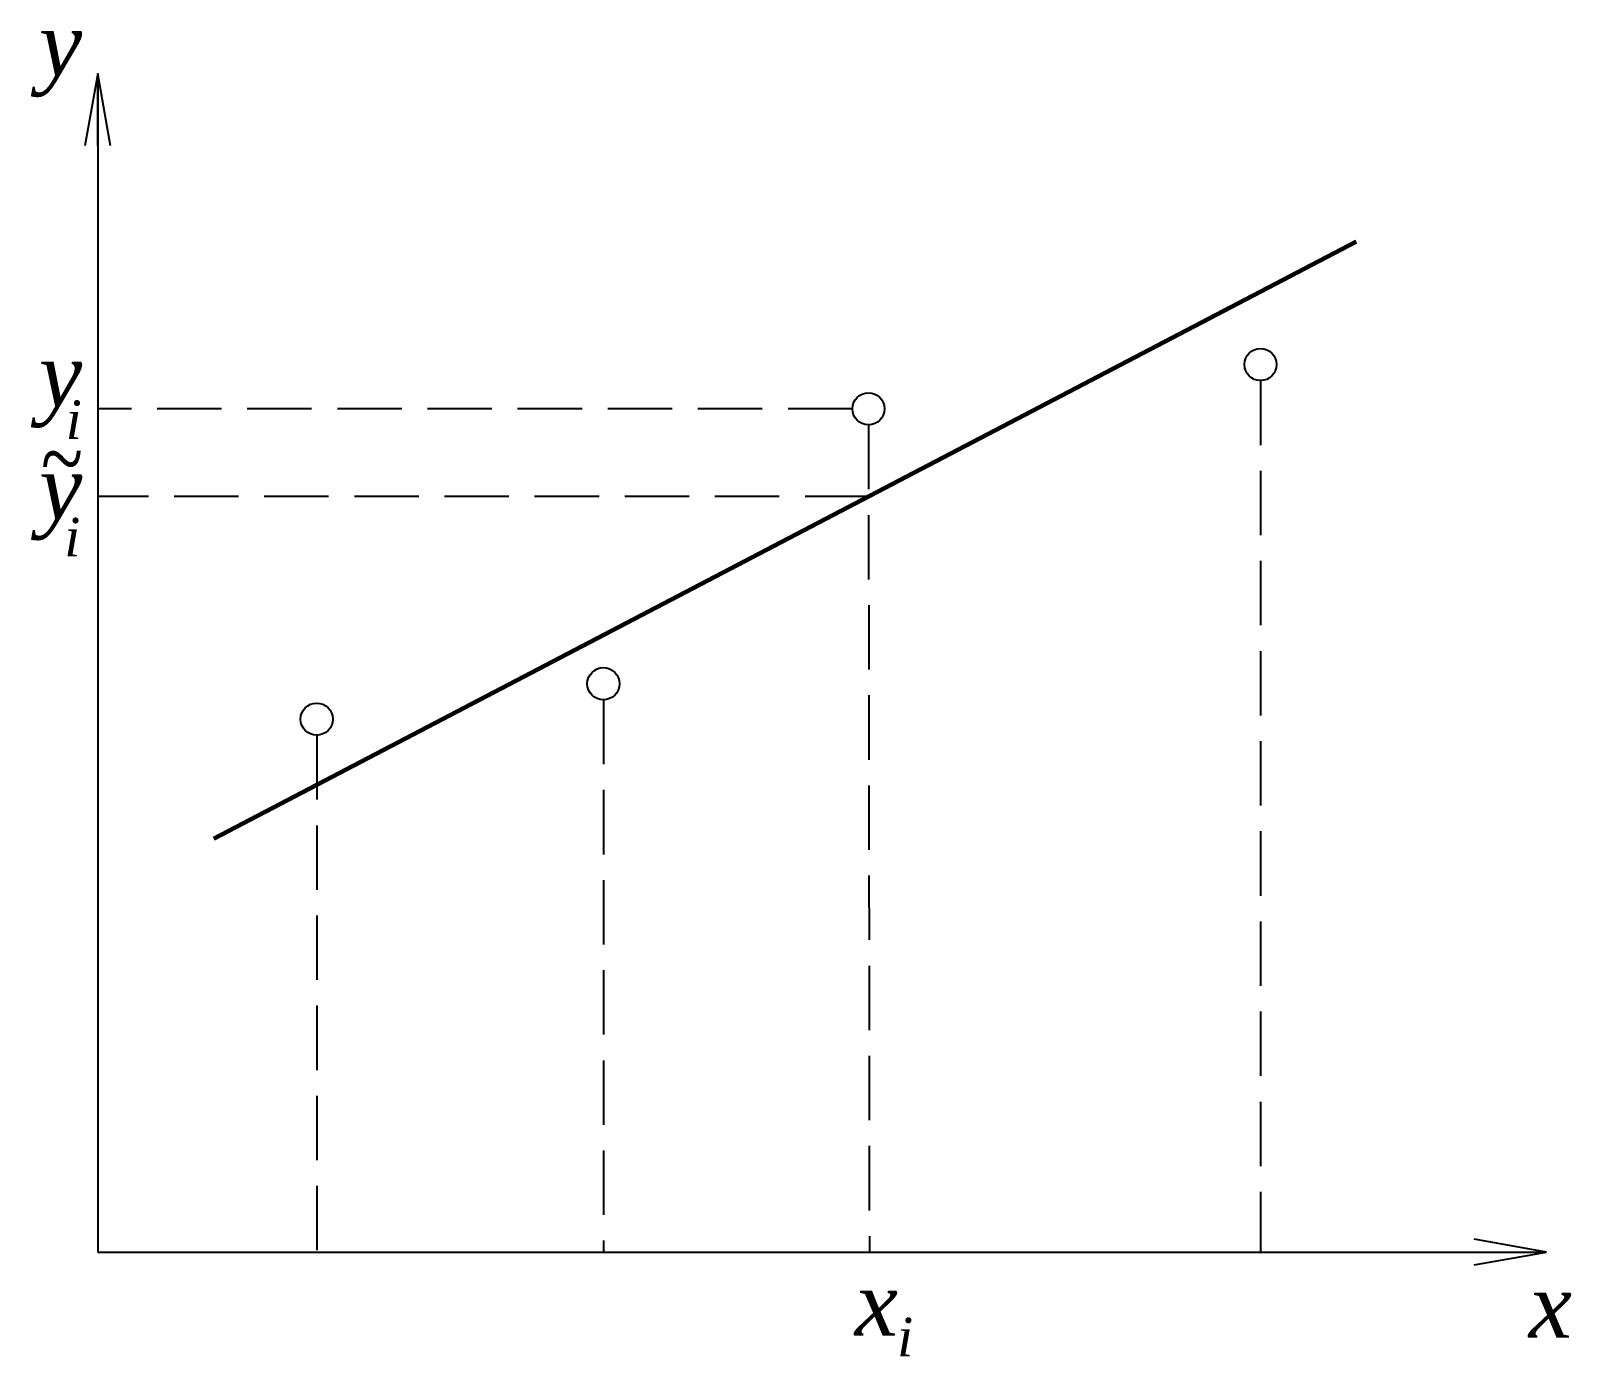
# Paper-space layout 'Чертёж' of a CAD drawing. Header units: millimetres. Extents: x 27 to 147, y 81 to 184.
import ezdxf

# ---------------------------------------------------------------- set-up
doc = ezdxf.new("R2010")
doc.units = ezdxf.units.MM
doc.linetypes.add('GOST2.303 4', pattern=[7, 5, -2, 0])
doc.linetypes.add('GOST2.303 5', pattern=[24, 20, -1.5, 1, -1.5])
for name, color, linetype, lineweight in [('Основные', 7, 'Continuous', 60), ('Размерные', 7, 'Continuous', 25), ('Текст', 7, 'GOST2.303 5', 35), ('Тонкие', 7, 'Continuous', 25), ('Штриховые', 7, 'GOST2.303 4', 25)]:
    doc.layers.add(name, color=color, linetype=linetype, lineweight=lineweight)
doc.styles.add('таймс3', font='times.ttf', dxfattribs={"height": 3})
doc.styles.add('таймс5', font='times.ttf', dxfattribs={"height": 5})

# ---------------------------------------------------------------- blocks, each defined once
blk = doc.blocks.new('ГОСТ размерная стрелка нос')
at = {"layer": 'Размерные'}
for p, q in [((0, 0), (-2.5, 0.441)), ((-2.5, 0), (0, 0)), ((-2.5, -0.441), (0, 0))]:
    blk.add_line(p, q, dxfattribs=at)

psp = doc.layouts.new('Чертёж')

# ---------------------------------------------------------------- linework, layer by layer
at = {"layer": 'Основные'}
psp.add_line((41.49, 120.82), (130.22, 167.17), dxfattribs=at)
at = {"layer": 'Тонкие'}
for p, q in [((32.46, 180.23), (32.46, 88.69)), ((32.46, 88.69), (144.99, 88.69))]:
    psp.add_line(p, q, dxfattribs=at)
for centre in [(122.78, 157.62), (92.33, 154.18), (71.74, 132.83), (49.47, 130.08)]:
    psp.add_circle(centre, 1.25, dxfattribs=at)
at = {"layer": 'Штриховые'}
for p, q in [((122.78, 156.37), (122.78, 88.69)), ((91.08, 154.18), (32.46, 154.19)), ((92.33, 152.93), (92.4, 88.69)), ((92.4, 147.38), (32.46, 147.38)), ((71.74, 131.58), (71.74, 88.69)), ((49.47, 128.83), (49.47, 88.69))]:
    psp.add_line(p, q, dxfattribs=at)

# ---------------------------------------------------------------- block references
at = {"layer": 'Штриховые', "xscale": 2.25, "yscale": 2.25, "zscale": 2.25, "rotation": 90}
psp.add_blockref('ГОСТ размерная стрелка нос', (32.46, 180.23), dxfattribs=at)
at = {"layer": 'Штриховые', "xscale": 2.25, "yscale": 2.25, "zscale": 2.25}
psp.add_blockref('ГОСТ размерная стрелка нос', (144.99, 88.69), dxfattribs=at)

# ---------------------------------------------------------------- texts
at = {"layer": 'Текст', "attachment_point": 1}
for s, insert, char_height, width, style in [('{\\fTimes New Roman|b0|i1|c204|p18;y}', (27.9, 185.03), 5, 6.2997, 'таймс5'), ('{\\fTimes New Roman|b0|i1|c204|p18;y}', (27.9, 159.34), 5, 5.6311, 'таймс5'), ('{\\fTimes New Roman|b0|i1|c204|p18;i}', (29.97, 154.84), 3, 4.14, 'таймс3'), ('{\\W0.8;~}', (28.05, 152.78), 5, 5.6311, 'таймс5'), ('{\\fTimes New Roman|b0|i1|c204|p18;y}', (27.91, 150.6), 5, 5.6311, 'таймс5'), ('{\\fTimes New Roman|b0|i1|c204|p18;i}', (29.86, 145.72), 3, 4.14, 'таймс3'), ('{\\fTimes New Roman|b0|i1|c204|p18;x}', (91.27, 87.19), 5, 7.0826, 'таймс5'), ('{\\fTimes New Roman|b0|i1|c204|p18;x}', (143.62, 87.03), 5, 7.0826, 'таймс5'), ('{\\fTimes New Roman|b0|i1|c204|p18;i}', (94.55, 83.6), 3, 4.14, 'таймс3')]:
    psp.add_mtext(s, dxfattribs=dict(at, insert=insert, char_height=char_height, width=width, style=style))

doc.saveas('drawing.dxf')
